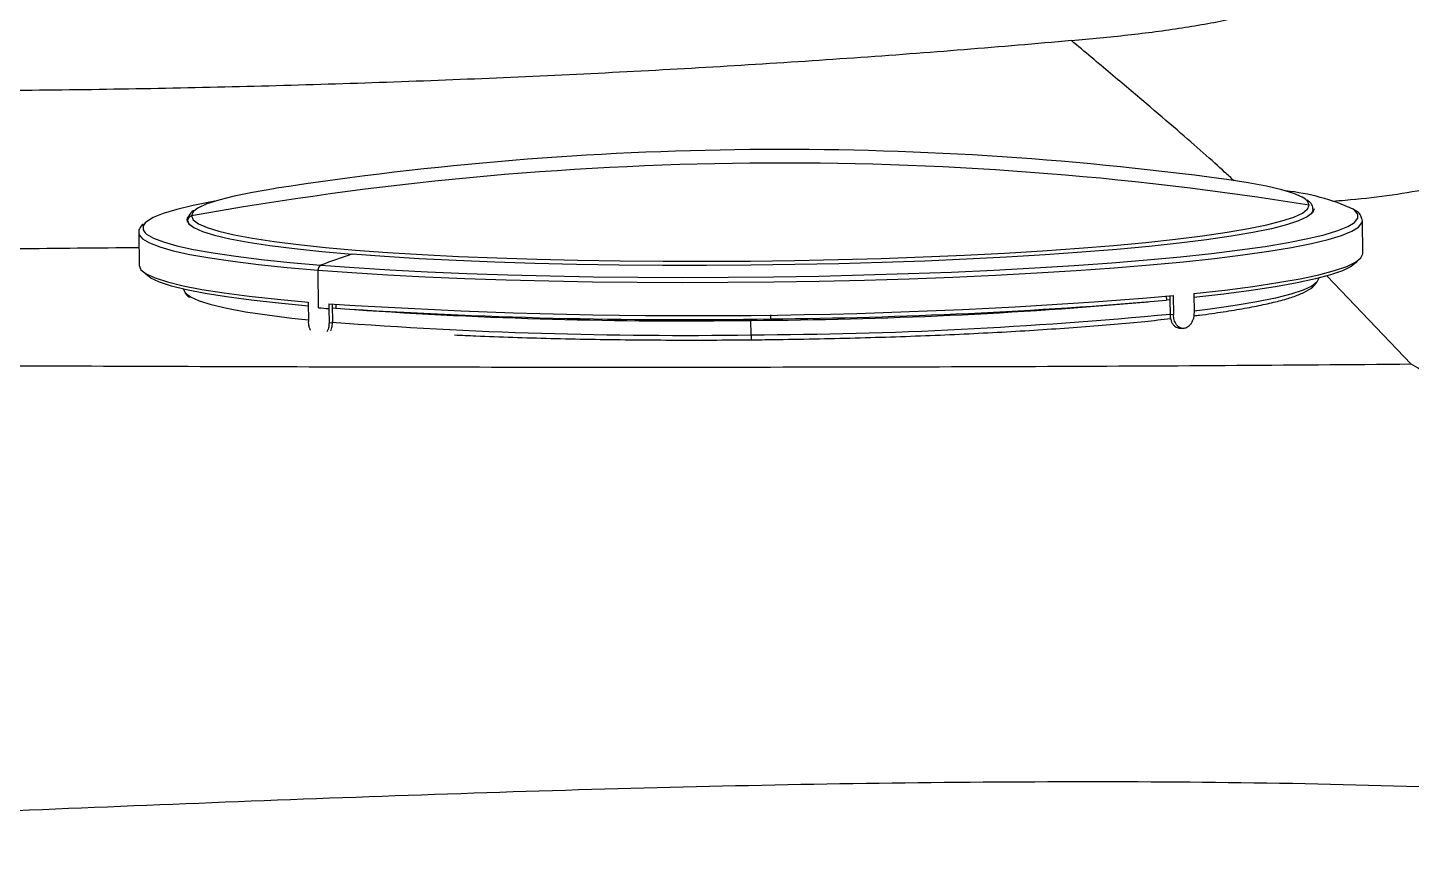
# Model space of a CAD drawing. Extents: x 939 to 1039, y 781 to 934.
# Drawn here: x 992.18 to 997.79, y 831.21 to 834.52 of the extents above; entities that cross this region are included whole.
import ezdxf

# ---------------------------------------------------------------- set-up
doc = ezdxf.new("R2010")
doc.units = 0
doc.header["$MEASUREMENT"] = 0
doc.layers.add('1', color=4, linetype='Continuous')

# ---------------------------------------------------------------- blocks, each defined once
blk = doc.blocks.new('Envoy')
at = {"layer": '1', "color": 3, "linetype": 'Continuous', "lineweight": 25}
for p, q in [((58.7383, 34.5959), (58.7378, 34.6042)), ((58.7382, 34.5973), (58.7387, 34.5965)), ((54.1694, 34.5521), (54.1698, 34.553)), ((54.1701, 34.5599), (54.1697, 34.5515)), ((54.1701, 34.5599), (54.1701, 34.559)), ((54.1862, 34.5774), (54.1932, 34.5615)), ((58.9368, 34.5573), (58.9366, 34.5596)), ((58.9381, 34.4242), (58.9368, 34.5573)), ((53.9721, 34.5091), (53.9734, 34.3759)), ((53.9721, 34.5091), (53.9722, 34.5067)), ((54.7014, 34.2047), (54.6999, 34.3575)), ((59.1354, 33.9754), (58.7922, 34.3348)), ((58.1413, 34.2515), (58.1415, 34.2355)), ((58.1556, 34.2528), (58.1558, 34.2357)), ((58.1695, 34.2542), (58.1703, 34.1758)), ((58.253, 34.2625), (58.2538, 34.1841)), ((54.6599, 34.2278), (54.6607, 34.1493)), ((54.7435, 34.221), (54.7437, 34.2014)), ((54.7437, 34.2014), (54.7442, 34.1426)), ((54.7574, 34.22), (54.7581, 34.144)), ((54.7576, 34.205), (54.7719, 34.2037)), ((54.7717, 34.2189), (54.7719, 34.2029)), ((58.1415, 34.2363), (58.1558, 34.2379)), ((58.1558, 34.2357), (58.1564, 34.1769)), ((54.7581, 34.144), (54.7442, 34.1426)), ((56.4564, 34.0949), (56.4559, 34.1538)), ((56.5355, 34.1765), (56.5357, 34.1598)), ((58.1703, 34.1758), (58.1564, 34.1769)), ((58.1938, 34.1222), (58.2078, 34.121))]:
    blk.add_line(p, q, dxfattribs=at)
at = {"layer": '1', "color": 3, "linetype": 'Continuous', "lineweight": 25, "flags": 128}
for points in [[(58.7054, 34.6453), (58.6932, 34.6531), (58.6584, 34.6686), (58.61, 34.6836), (58.5483, 34.6981), (58.4737, 34.712), (58.3866, 34.7252), (58.375, 34.7268)], [(54.5304, 34.6894), (54.5199, 34.6878), (54.4329, 34.6729), (54.3585, 34.6576), (54.2969, 34.6419), (54.2487, 34.6259), (54.214, 34.6098), (54.2037, 34.6031)], [(58.7213, 34.6213), (58.7142, 34.6373), (58.7054, 34.6453)], [(54.2801, 34.6368), (54.2733, 34.6356), (54.1933, 34.6198), (54.126, 34.6036), (54.0717, 34.5871), (54.0308, 34.5705), (54.0034, 34.5537), (53.9987, 34.5496)], [(54.2037, 34.6031), (54.1932, 34.5936), (54.1862, 34.5774)], [(54.1932, 34.5615), (54.1933, 34.5614), (54.2143, 34.5456), (54.2491, 34.5302), (54.2975, 34.5151), (54.3592, 34.5006), (54.4338, 34.4867), (54.5209, 34.4735), (54.6199, 34.4611), (54.7302, 34.4495), (54.8511, 34.4389), (54.9819, 34.4292), (55.1218, 34.4206), (55.2698, 34.4131), (55.4252, 34.4067), (55.5869, 34.4015), (55.754, 34.3976), (55.9254, 34.3949), (56.1, 34.3934), (56.2769, 34.3932), (56.4548, 34.3943), (56.6327, 34.3967), (56.8095, 34.4003), (56.9841, 34.4051), (57.1554, 34.4111), (57.3224, 34.4183), (57.4841, 34.4266), (57.6394, 34.436), (57.7874, 34.4464), (57.9272, 34.4577), (58.0579, 34.4699), (58.1787, 34.4829), (58.2888, 34.4966), (58.3877, 34.5109), (58.4746, 34.5258), (58.5491, 34.5412), (58.6106, 34.5569), (58.6589, 34.5728), (58.6935, 34.589), (58.7135, 34.6042)], [(58.7412, 34.6065), (58.7412, 34.6064), (58.7342, 34.5901), (58.7132, 34.5738), (58.6783, 34.5575), (58.6296, 34.5414), (58.5675, 34.5256), (58.4924, 34.5101), (58.4047, 34.4951), (58.305, 34.4806), (58.1938, 34.4668), (58.072, 34.4537), (57.9402, 34.4414), (57.7992, 34.43), (57.6499, 34.4195), (57.4932, 34.41), (57.3302, 34.4017), (57.1617, 34.3944), (56.9889, 34.3883), (56.8127, 34.3835), (56.6344, 34.3798), (56.4549, 34.3775), (56.2755, 34.3764), (56.0971, 34.3765), (55.9209, 34.378), (55.7481, 34.3807), (55.5795, 34.3847), (55.4164, 34.39), (55.2597, 34.3964), (55.1103, 34.4039), (54.9692, 34.4126), (54.8373, 34.4224)], [(58.7135, 34.6042), (58.7144, 34.6052), (58.7213, 34.6213)], [(58.7378, 34.6045), (58.7378, 34.6032), (58.7309, 34.5869), (58.729, 34.5848)], [(58.9007, 34.5478), (58.9051, 34.5512), (58.9188, 34.568), (58.9187, 34.5846), (58.9049, 34.6011), (58.8999, 34.6048)], [(53.9987, 34.5496), (53.9897, 34.537), (53.9897, 34.5203), (53.9985, 34.5082)], [(54.1704, 34.5742), (54.1666, 34.5622), (54.1738, 34.546), (54.1949, 34.5301), (54.2301, 34.5145), (54.2789, 34.4993), (54.3411, 34.4847), (54.4164, 34.4707), (54.5042, 34.4573), (54.6041, 34.4448), (54.7153, 34.4331), (54.8373, 34.4224)], [(54.1701, 34.559), (54.1772, 34.5428), (54.1793, 34.5406)], [(54.6999, 34.3575), (54.836, 34.3474), (54.9812, 34.3383), (55.1346, 34.3303), (55.2955, 34.3235), (55.4627, 34.3178), (55.6356, 34.3134), (55.813, 34.3102), (55.994, 34.3082), (56.1776, 34.3074), (56.3627, 34.308), (56.5483, 34.3098), (56.7334, 34.3128), (56.917, 34.3171), (57.0979, 34.3226), (57.2753, 34.3293), (57.4481, 34.3371), (57.6153, 34.346), (57.776, 34.3559), (57.9294, 34.3668), (58.0744, 34.3787), (58.2105, 34.3915), (58.3367, 34.405), (58.4524, 34.4192), (58.5569, 34.4341), (58.6496, 34.4495), (58.7301, 34.4654), (58.7978, 34.4817), (58.8525, 34.4983), (58.8937, 34.5151), (58.9213, 34.5319), (58.9351, 34.5488), (58.9368, 34.5573)], [(54.7111, 34.3779), (54.8463, 34.3679), (54.9906, 34.3589), (55.143, 34.3509), (55.3028, 34.3441), (55.469, 34.3385), (55.6407, 34.3341), (55.817, 34.3309), (55.9968, 34.3289), (56.1792, 34.3282), (56.3631, 34.3287), (56.5475, 34.3305), (56.7314, 34.3335), (56.9138, 34.3378), (57.0936, 34.3432), (57.2698, 34.3498), (57.4415, 34.3576), (57.6076, 34.3664), (57.7673, 34.3763), (57.9196, 34.3872), (58.0638, 34.399), (58.1989, 34.4116), (58.3243, 34.4251), (58.4392, 34.4392), (58.543, 34.454), (58.6352, 34.4694), (58.7151, 34.4852), (58.7824, 34.5013), (58.8367, 34.5178), (58.8777, 34.5345), (58.9007, 34.5478)], [(53.9722, 34.5067), (53.9738, 34.5008), (53.9878, 34.4842), (54.0155, 34.4679), (54.0569, 34.4519), (54.1117, 34.4364), (54.1796, 34.4214), (54.2602, 34.4071), (54.3531, 34.3934), (54.4578, 34.3806), (54.5736, 34.3686), (54.6999, 34.3575)], [(53.9985, 34.5082), (54.0036, 34.5038), (54.0312, 34.4876), (54.0723, 34.4717), (54.1267, 34.4563), (54.1942, 34.4414), (54.2743, 34.4272), (54.3666, 34.4136), (54.4705, 34.4008), (54.5856, 34.3889), (54.7111, 34.3779)], [(58.253, 34.2625), (58.3781, 34.2765), (58.492, 34.2913), (58.5941, 34.3067), (58.6838, 34.3226), (58.7606, 34.3389), (58.8241, 34.3556), (58.8738, 34.3726), (58.9095, 34.3897), (58.9309, 34.4069), (58.9381, 34.4241), (58.9381, 34.4242)], [(53.9734, 34.3759), (53.9806, 34.359), (54.0023, 34.3422), (54.0381, 34.3258), (54.088, 34.3098), (54.1516, 34.2943), (54.2285, 34.2795), (54.3184, 34.2653), (54.4207, 34.2519), (54.5347, 34.2394), (54.6599, 34.2278)], [(58.9149, 34.3931), (58.9117, 34.3886), (58.8908, 34.3717), (58.8562, 34.3549), (58.8079, 34.3383), (58.7463, 34.3219), (58.6717, 34.3058), (58.5845, 34.2901), (58.4852, 34.275), (58.3744, 34.2605), (58.2528, 34.2466)], [(54.6605, 34.2119), (54.5387, 34.2234), (54.4278, 34.2357), (54.3284, 34.249), (54.2411, 34.2629), (54.1663, 34.2775), (54.1045, 34.2928), (54.0561, 34.3085), (54.0213, 34.3246), (54.0003, 34.3411), (53.9972, 34.3454)], [(58.7597, 34.3256), (58.7597, 34.3254), (58.7526, 34.309), (58.7313, 34.2925), (58.696, 34.2761), (58.6469, 34.2599), (58.5843, 34.244), (58.5086, 34.2284), (58.4202, 34.2133), (58.3197, 34.1987), (58.2537, 34.1903)], [(54.1536, 34.2808), (54.1607, 34.2648), (54.1819, 34.2487), (54.2172, 34.233), (54.2663, 34.2178), (54.3288, 34.203), (54.4045, 34.1889), (54.4929, 34.1755), (54.5933, 34.1629), (54.6606, 34.1555)], [(56.4558, 34.1589), (56.4558, 34.1576), (56.4559, 34.1538)]]:
    blk.add_lwpolyline(points, dxfattribs=at)
at = {"layer": '1', "color": 3, "linetype": 'Continuous', "lineweight": 25}
for centre, radius, start, end in [((56.5819, 21.4078), 13.4391, 82.33243, 98.78081), ((56.5824, 21.2991), 13.4928, 90.55406, 100.22924), ((56.5825, 21.2989), 13.493, 80.87949, 90.55459), ((58.5298, 33.7821), 0.9021, 65.7739, 83.8549), ((54.1897, 34.5581), 0.0196, 100.1357, 177.4579), ((57.3168, 27.1886), 7.647, 108.92049, 109.92296), ((54.7209, 34.3593), 0.021, 117.6751, 184.8723), ((56.2342, 57.2173), 23.0445, 266.29106, 274.81759), ((55.5417, 44.6279), 10.457, 265.39077, 265.6231), ((56.1712, 55.359), 21.2023, 266.2158, 270.98506), ((56.1727, 53.3383), 19.1867, 266.03727, 270.84568), ((56.3692, 53.3665), 19.213, 270.25834, 275.07346), ((56.3631, 54.8905), 20.7314, 270.47692, 274.92088), ((56.168, 52.6904), 18.5977, 265.6455, 270.88869), ((56.3861, 52.729), 18.6342, 270.21622, 275.45834), ((59.7217, 34.1221), 3.2653, 180.4772, 180.8307)]:
    blk.add_arc(centre, radius, start, end, dxfattribs=at)
for points, knots in [([(58.8159, 34.6375), (58.8332, 34.6388), (58.9665, 34.6492), (59.2014, 34.6826), (59.5205, 34.7518), (59.8219, 34.8526), (60.1053, 34.9828), (60.3841, 35.1483), (60.6522, 35.3473), (60.9026, 35.573), (61.12, 35.803), (61.3081, 36.0301), (61.409, 36.1733), (61.4594, 36.2448)], [0, 0, 0, 0, 0.013065, 0.100998, 0.188938, 0.278017, 0.367297, 0.457534, 0.566063, 0.675527, 0.784512, 0.892457, 1, 1, 1, 1]), ([(57.7561, 35.2887), (57.8333, 35.296), (57.9886, 35.3109), (58.2074, 35.3395), (58.413, 35.3762), (58.5991, 35.4243), (58.7611, 35.4867), (58.9035, 35.5689), (59.0194, 35.6719), (59.108, 35.791), (59.1719, 35.9122), (59.2198, 36.0308), (59.2424, 36.1077), (59.2536, 36.1455)], [0, 0, 0, 0, 0.084465, 0.169961, 0.255297, 0.341472, 0.427393, 0.513574, 0.615904, 0.71693, 0.814743, 0.908798, 1, 1, 1, 1]), ([(57.7561, 35.2887), (57.6126, 35.2761), (57.3288, 35.2514), (56.8798, 35.2179), (56.4229, 35.1878), (55.9579, 35.1614), (55.4872, 35.1387), (55.012, 35.1198), (54.5336, 35.1048), (54.053, 35.0936), (53.5711, 35.0864), (53.0885, 35.0831), (52.6056, 35.0837), (52.1226, 35.0882), (51.6401, 35.0964), (51.159, 35.1084), (50.681, 35.1241), (50.2071, 35.1432), (49.7348, 35.1662), (49.2699, 35.1915), (48.8151, 35.2213), (48.5311, 35.244), (48.3874, 35.2555)], [0, 0, 0, 0, 0.054541, 0.107796, 0.15979, 0.21058, 0.260261, 0.308965, 0.356851, 0.404099, 0.45091, 0.497508, 0.54415, 0.59109, 0.638588, 0.686881, 0.736001, 0.786028, 0.837395, 0.891341, 0.945044, 1, 1, 1, 1]), ([(58.4164, 34.7199), (58.4043, 34.7312), (58.3714, 34.762), (58.2951, 34.8303), (58.189, 34.923), (58.062, 35.0317), (57.9179, 35.1535), (57.8102, 35.2435), (57.7561, 35.2887)], [0, 0, 0, 0, 0.107188, 0.289493, 0.468193, 0.644963, 0.821666, 1, 1, 1, 1]), ([(58.7364, 34.6047), (58.7365, 34.6076), (58.7368, 34.6178), (58.7276, 34.6306), (58.7177, 34.6381), (58.7135, 34.6412)], [0, 0, 0, 0, 0.182666, 0.657136, 1, 1, 1, 1]), ([(53.9727, 34.4484), (53.8066, 34.4467), (53.4454, 34.443), (52.8852, 34.441), (52.2962, 34.4417), (51.7089, 34.4455), (51.1248, 34.4522), (50.5461, 34.462), (49.9751, 34.4746), (49.4119, 34.4902), (48.8534, 34.5088), (48.3059, 34.5311), (47.7732, 34.5581), (47.4407, 34.5795), (47.2731, 34.5903)], [0, 0, 0, 0, 0.068522, 0.149122, 0.229831, 0.310923, 0.392679, 0.475341, 0.558774, 0.643169, 0.729727, 0.819809, 0.909201, 1, 1, 1, 1]), ([(54.1959, 34.5995), (54.195, 34.5989), (54.1858, 34.5936), (54.1751, 34.5817), (54.1717, 34.5657), (54.1701, 34.558)], [0, 0, 0, 0, 0.057044, 0.548211, 1, 1, 1, 1]), ([(58.9354, 34.5615), (58.9343, 34.5673), (58.9318, 34.5804), (58.9207, 34.5926), (58.9102, 34.5991), (58.9067, 34.6013)], [0, 0, 0, 0, 0.339144, 0.78164, 1, 1, 1, 1]), ([(53.9893, 34.5438), (53.9852, 34.5397), (53.9762, 34.5306), (53.9702, 34.515), (53.9729, 34.5066), (53.9735, 34.5048)], [0, 0, 0, 0, 0.4048337, 0.8793531, 1, 1, 1, 1]), ([(58.2538, 34.1722), (58.2611, 34.173), (58.3042, 34.1782), (58.3735, 34.1883), (58.4607, 34.2025), (58.5365, 34.2173), (58.6019, 34.2327), (58.6566, 34.2488), (58.7011, 34.2669), (58.7317, 34.2835), (58.7466, 34.301), (58.752, 34.3073)], [0, 0, 0, 0, 0.025547, 0.150545, 0.275823, 0.401539, 0.527997, 0.655805, 0.786345, 0.923138, 1, 1, 1, 1]), ([(54.1614, 34.2636), (54.1655, 34.258), (54.1703, 34.2513), (54.1766, 34.247), (54.1776, 34.2464)], [0, 0, 0, 0, 0.839203, 1, 1, 1, 1]), ([(54.6694, 34.1135), (54.6686, 34.1151), (54.6659, 34.1199), (54.6621, 34.1319), (54.6612, 34.1427), (54.6607, 34.1493)], [0, 0, 0, 0, 0.148716, 0.47479, 1, 1, 1, 1]), ([(54.7442, 34.1426), (54.7438, 34.136), (54.7431, 34.1254), (54.7393, 34.1137), (54.7364, 34.1091), (54.7354, 34.1076)], [0, 0, 0, 0, 0.513789, 0.832756, 1, 1, 1, 1]), ([(54.7514, 34.1126), (54.7517, 34.113), (54.7538, 34.1164), (54.7569, 34.1268), (54.7577, 34.1375), (54.7581, 34.144)], [0, 0, 0, 0, 0.049329, 0.413466, 1, 1, 1, 1]), ([(56.4567, 34.0748), (56.4861, 34.0751), (56.5716, 34.076), (56.7129, 34.0784), (56.8792, 34.0823), (57.0433, 34.0872), (57.2041, 34.0932), (57.3609, 34.1003), (57.5128, 34.1083), (57.6589, 34.1173), (57.7985, 34.1272), (57.9307, 34.138), (58.0518, 34.1491), (58.1241, 34.157), (58.1586, 34.1607)], [0, 0, 0, 0, 0.045962, 0.133348, 0.220751, 0.308157, 0.395571, 0.482995, 0.570434, 0.657892, 0.745377, 0.832895, 0.920461, 1, 1, 1, 1]), ([(58.1564, 34.1769), (58.1569, 34.1703), (58.1578, 34.1596), (58.1629, 34.1461), (58.169, 34.136), (58.1767, 34.1286), (58.1851, 34.1234), (58.191, 34.1231), (58.1939, 34.1229)], [0, 0, 0, 0, 0.234439, 0.379999, 0.54411, 0.708229, 0.853763, 1, 1, 1, 1]), ([(58.2538, 34.1841), (58.2534, 34.1774), (58.2528, 34.1666), (58.2482, 34.1521), (58.2425, 34.1409), (58.2351, 34.1318), (58.2254, 34.1242), (58.2131, 34.1199), (58.2007, 34.1217), (58.1906, 34.1274), (58.1829, 34.135), (58.1768, 34.145), (58.1717, 34.1584), (58.1708, 34.1691), (58.1703, 34.1758)], [0, 0, 0, 0, 0.107712, 0.174586, 0.249994, 0.325391, 0.39227, 0.499997, 0.607723, 0.674597, 0.750001, 0.825408, 0.892279, 1, 1, 1, 1]), ([(55.2536, 34.0946), (55.2822, 34.0932), (55.3582, 34.0896), (55.4887, 34.0849), (55.6434, 34.0804), (55.8027, 34.077), (55.9655, 34.0747), (56.1311, 34.0736), (56.2951, 34.0735), (56.4039, 34.0744), (56.4567, 34.0748)], [0, 0, 0, 0, 0.079895, 0.21252, 0.345104, 0.477659, 0.610192, 0.742711, 0.875219, 1, 1, 1, 1]), ([(59.1354, 33.9754), (58.8842, 33.9733), (58.3793, 33.9691), (57.6094, 33.9654), (56.8301, 33.9632), (56.0444, 33.9625), (55.2558, 33.963), (54.4675, 33.9647), (53.6826, 33.9674), (52.9037, 33.971), (52.1331, 33.9754), (51.3735, 33.9807), (50.6271, 33.9865), (50.1411, 33.991), (49.8996, 33.9932)], [0, 0, 0, 0, 0.08269, 0.166207, 0.250256, 0.33459, 0.419, 0.503305, 0.587333, 0.670951, 0.754102, 0.836748, 0.918844, 1, 1, 1, 1]), ([(59.4759, 32.2521), (59.4769, 32.3027), (59.4791, 32.4039), (59.4776, 32.5572), (59.4725, 32.7095), (59.4637, 32.8595), (59.4512, 33.0056), (59.4353, 33.1462), (59.416, 33.2799), (59.3937, 33.4053), (59.3684, 33.5212), (59.3405, 33.6263), (59.3102, 33.7195), (59.2779, 33.7998), (59.244, 33.8665), (59.2086, 33.9185), (59.1723, 33.9567), (59.1477, 33.9692), (59.1354, 33.9754)], [0, 0, 0, 0, 0.062505, 0.125012, 0.187515, 0.250013, 0.312508, 0.375004, 0.437502, 0.5, 0.562499, 0.624996, 0.687492, 0.749988, 0.812486, 0.874988, 0.937495, 1, 1, 1, 1]), ([(59.4759, 32.2521), (59.2021, 32.2604), (58.6538, 32.277), (57.8185, 32.2828), (56.9762, 32.2767), (56.1286, 32.2595), (55.2784, 32.234), (54.4285, 32.2027), (53.5814, 32.1682), (52.7397, 32.1331), (51.9055, 32.0998), (51.0809, 32.0709), (50.2674, 32.0476), (49.7365, 32.0396), (49.4718, 32.0357)], [0, 0, 0, 0, 0.083224, 0.166694, 0.250364, 0.334166, 0.418021, 0.501836, 0.585494, 0.668908, 0.752064, 0.834982, 0.917713, 1, 1, 1, 1])]:
    blk.add_open_spline(points, degree=3, knots=knots, dxfattribs=at)

msp = doc.modelspace()

# ---------------------------------------------------------------- block references
at = {"layer": '1'}
msp.add_blockref('Envoy', (938.6538, 799.1744), dxfattribs=at)

doc.saveas('drawing.dxf')
